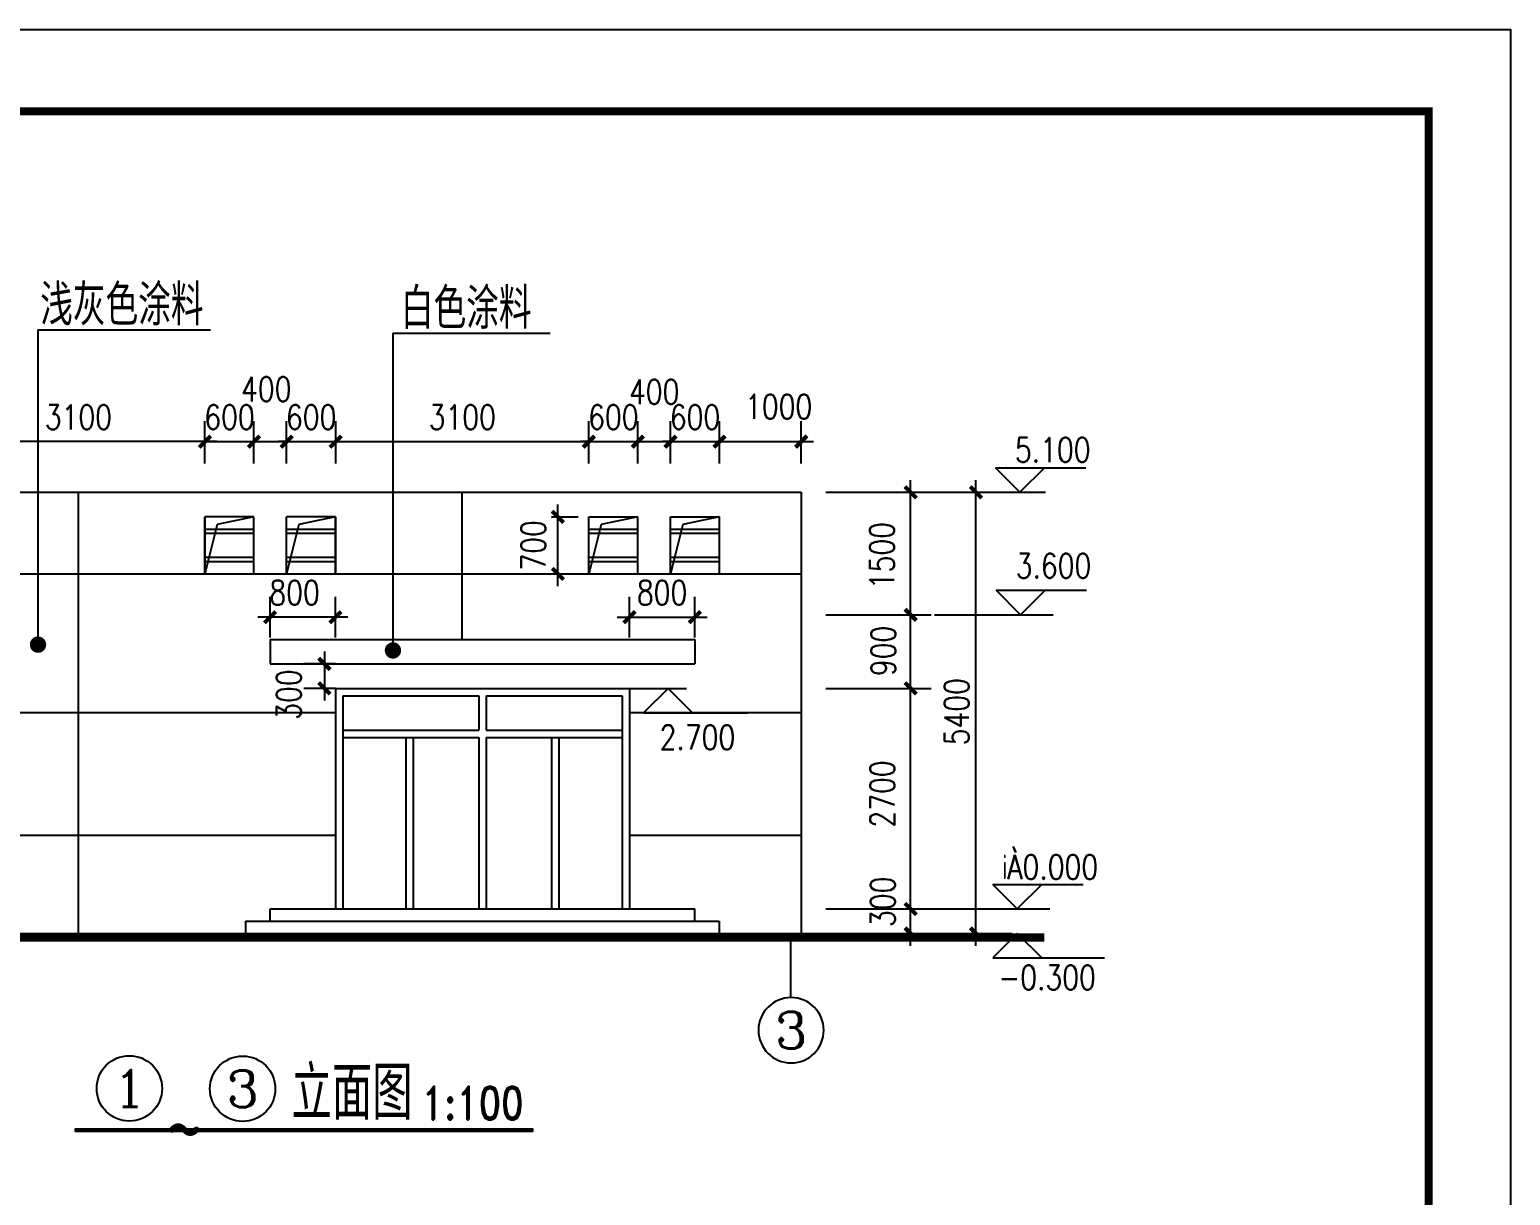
# Model space of a CAD drawing. Extents: x 575917 to 733065, y -270021 to -228021.
# Drawn here: x 714935 to 733065, y -242290 to -228021 of the extents above; entities that cross this region are included whole.
import ezdxf
from ezdxf.enums import TextEntityAlignment as Align

# ---------------------------------------------------------------- set-up
doc = ezdxf.new("R2010")
doc.units = 0
doc.header["$LTSCALE"] = 1000
doc.header["$MEASUREMENT"] = 0
doc.layers.get('0').update_dxf_attribs({"linetype": 'CONTINUOUS'})
doc.layers.get('DEFPOINTS').update_dxf_attribs({"linetype": 'CONTINUOUS'})
for name, color, linetype in [('1', 3, 'CONTINUOUS'), ('AXIS', 3, 'CONTINUOUS'), ('AXIS_TEXT', 3, 'CONTINUOUS'), ('LEVL', 3, 'CONTINUOUS'), ('PUB_DIM', 3, 'CONTINUOUS'), ('PUB_TEXT', 7, 'CONTINUOUS'), ('PUB_TITLE', 4, 'CONTINUOUS'), ('PUB_WALL', 255, 'CONTINUOUS'), ('WALL', 151, 'CONTINUOUS'), ('WINDOW', 2, 'CONTINUOUS'), ('填充层', 8, 'CONTINUOUS')]:
    doc.layers.add(name, color=color, linetype=linetype)
doc.styles.add('-GBCBIGGBENOR', font='GBENOR.shx', dxfattribs={"bigfont": 'GBCBIG.shx'})
doc.styles.add('-HZTXTSIMPLEX', font='SIMPLEX.shx', dxfattribs={"bigfont": 'HZTXT.shx'})
doc.styles.add('_OCHINESE', font='simplex.shx', dxfattribs={"bigfont": 'OCHINESE.shx'})
doc.styles.add('CHINESE-3', font='romand.shx', dxfattribs={"width": 0.8, "bigfont": 'ochinese.shx'})
doc.styles.add('COMPLEX', font='COMPLEX.shx')
doc.styles.add('dim_font', font='SIMPLEX.shx', dxfattribs={"width": 0.8})
doc.dimstyles.new('DIMN', dxfattribs={"dimtxt": 300, "dimasz": 100, "dimexe": 250, "dimexo": 300, "dimgap": 0, "dimtad": 0, "dimdec": 0, "dimzin": 0, "dimdsep": 46, "dimtxsty": 'dim_font', "dimblk": 'ARCHTICK', "dimcen": 0.09, "dimdle": 150, "dimclrt": 7, "dimazin": 0, "dimtfac": 1, "dimtdec": 0, "dimtix": 1, "dimtmove": 2, "dimatfit": 3, "dimldrblk": 'ARCHTICK', "dimfxl": 1, "dimtvp": 1, "dimtolj": 1, "dimtzin": 0, "dimarcsym": 0})

# ---------------------------------------------------------------- blocks, each defined once
blk = doc.blocks.new('_archtick')
at = {"const_width": 0.5}
blk.add_lwpolyline([(-0.7, -0.7), (0.7, 0.7)], dxfattribs=at)
blk = doc.blocks.new('*D1467')
at = {"layer": 'DEFPOINTS', "color": 0, "transparency": 16777216}
for p in [(725182, -233684), (726522, -233684), (725182, -239084)]:
    blk.add_point(p, dxfattribs=at)
at = {"layer": 'PUB_DIM', "color": 0, "lineweight": -2, "transparency": 16777216}
for p, q in [((725482, -233684), (726772, -233684)), ((726522, -239234), (726522, -233534)), ((725482, -239084), (726772, -239084))]:
    blk.add_line(p, q, dxfattribs=at)
at = {"layer": 'PUB_DIM', "color": 0, "lineweight": -2, "transparency": 16777216, "xscale": 100, "yscale": 100, "zscale": 100}
for p, rotation in [((726522, -233684), 90), ((726522, -239084), 270)]:
    blk.add_blockref('_archtick', p, dxfattribs=dict(at, rotation=rotation))
at = {"layer": 'PUB_DIM', "color": 7, "transparency": 16777216, "insert": (726286, -236370), "char_height": 300, "attachment_point": 5, "rotation": 90, "style": 'dim_font'}
blk.add_mtext('\\A1;5400', dxfattribs=at)
blk = doc.blocks.new('_axiso')
blk.add_circle((0, 0), 0.5)
at = {"layer": 'AXIS_TEXT', "style": 'COMPLEX', "width": 1.041667}
blk.add_attdef('A', text='', height=0.56, dxfattribs=at).set_placement((-0.25, -0.28), (0.25, -0.28), align=Align.FIT)
blk = doc.blocks.new('*D1470')
at = {"layer": 'DEFPOINTS', "color": 0, "transparency": 16777216}
for p in [(718979, -235784), (718544, -236084), (718979, -236084)]:
    blk.add_point(p, dxfattribs=at)
at = {"layer": 'PUB_DIM', "color": 0, "lineweight": -2, "transparency": 16777216}
for p, q in [((718544, -235634), (718544, -236234)), ((718679, -235784), (718294, -235784)), ((718679, -236084), (718294, -236084))]:
    blk.add_line(p, q, dxfattribs=at)
at = {"layer": 'PUB_DIM', "color": 0, "lineweight": -2, "transparency": 16777216, "xscale": 100, "yscale": 100, "zscale": 100}
for p, rotation in [((718544, -235784), 90), ((718544, -236084), 270)]:
    blk.add_blockref('_archtick', p, dxfattribs=dict(at, rotation=rotation))
at = {"layer": 'PUB_DIM', "color": 7, "transparency": 16777216, "insert": (718108, -236160), "char_height": 300, "attachment_point": 5, "rotation": 90, "style": 'dim_font'}
blk.add_mtext('\\A1;300', dxfattribs=at)
blk = doc.blocks.new('*D1471')
at = {"layer": 'DEFPOINTS', "color": 0, "transparency": 16777216}
for p in [(724382, -236084), (725722, -236084), (724382, -238784)]:
    blk.add_point(p, dxfattribs=at)
at = {"layer": 'PUB_DIM', "color": 0, "lineweight": -2, "transparency": 16777216}
for p, q in [((725722, -238934), (725722, -235934)), ((724682, -236084), (725972, -236084)), ((724682, -238784), (725972, -238784))]:
    blk.add_line(p, q, dxfattribs=at)
at = {"layer": 'PUB_DIM', "color": 0, "lineweight": -2, "transparency": 16777216, "xscale": 100, "yscale": 100, "zscale": 100}
for p, rotation in [((725722, -236084), 90), ((725722, -238784), 270)]:
    blk.add_blockref('_archtick', p, dxfattribs=dict(at, rotation=rotation))
at = {"layer": 'PUB_DIM', "color": 7, "transparency": 16777216, "insert": (725376, -237377), "char_height": 300, "attachment_point": 5, "rotation": 90, "style": 'dim_font'}
blk.add_mtext('\\A1;2700', dxfattribs=at)
blk = doc.blocks.new('*D1472')
at = {"layer": 'DEFPOINTS', "color": 0, "transparency": 16777216}
for p in [(724382, -238784), (725722, -238784), (724382, -239084)]:
    blk.add_point(p, dxfattribs=at)
at = {"layer": 'PUB_DIM', "color": 0, "lineweight": -2, "transparency": 16777216}
for p, q in [((725722, -239234), (725722, -238634)), ((724682, -238784), (725972, -238784)), ((724682, -239084), (725972, -239084))]:
    blk.add_line(p, q, dxfattribs=at)
at = {"layer": 'PUB_DIM', "color": 0, "lineweight": -2, "transparency": 16777216, "xscale": 100, "yscale": 100, "zscale": 100}
for p, rotation in [((725722, -238784), 90), ((725722, -239084), 270)]:
    blk.add_blockref('_archtick', p, dxfattribs=dict(at, rotation=rotation))
at = {"layer": 'PUB_DIM', "color": 7, "transparency": 16777216, "insert": (725382, -238696), "char_height": 300, "attachment_point": 5, "rotation": 90, "style": 'dim_font'}
blk.add_mtext('\\A1;300', dxfattribs=at)
blk = doc.blocks.new('*D1473')
at = {"layer": 'DEFPOINTS', "color": 0, "transparency": 16777216}
for p in [(724382, -233684), (725722, -233684), (724382, -235184)]:
    blk.add_point(p, dxfattribs=at)
at = {"layer": 'PUB_DIM', "color": 0, "lineweight": -2, "transparency": 16777216}
for p, q in [((724682, -233684), (725972, -233684)), ((725722, -235334), (725722, -233534)), ((724682, -235184), (725972, -235184))]:
    blk.add_line(p, q, dxfattribs=at)
at = {"layer": 'PUB_DIM', "color": 0, "lineweight": -2, "transparency": 16777216, "xscale": 100, "yscale": 100, "zscale": 100}
for p, rotation in [((725722, -233684), 90), ((725722, -235184), 270)]:
    blk.add_blockref('_archtick', p, dxfattribs=dict(at, rotation=rotation))
at = {"layer": 'PUB_DIM', "color": 7, "transparency": 16777216, "insert": (725372, -234459), "char_height": 300, "attachment_point": 5, "rotation": 90, "style": 'dim_font'}
blk.add_mtext('\\A1;1500', dxfattribs=at)
blk = doc.blocks.new('*D1474')
at = {"layer": 'DEFPOINTS', "color": 0, "transparency": 16777216}
for p in [(724382, -235184), (725722, -235184), (724382, -236084)]:
    blk.add_point(p, dxfattribs=at)
at = {"layer": 'PUB_DIM', "color": 0, "lineweight": -2, "transparency": 16777216}
for p, q in [((725722, -236234), (725722, -235034)), ((724682, -235184), (725972, -235184)), ((724682, -236084), (725972, -236084))]:
    blk.add_line(p, q, dxfattribs=at)
at = {"layer": 'PUB_DIM', "color": 0, "lineweight": -2, "transparency": 16777216, "xscale": 100, "yscale": 100, "zscale": 100}
for p, rotation in [((725722, -235184), 90), ((725722, -236084), 270)]:
    blk.add_blockref('_archtick', p, dxfattribs=dict(at, rotation=rotation))
at = {"layer": 'PUB_DIM', "color": 7, "transparency": 16777216, "insert": (725387, -235626), "char_height": 300, "attachment_point": 5, "rotation": 90, "style": 'dim_font'}
blk.add_mtext('\\A1;900', dxfattribs=at)
blk = doc.blocks.new('*D1424')
at = {"layer": 'DEFPOINTS', "color": 0, "transparency": 16777216}
for p in [(722382, -233064), (721782, -233631), (722382, -233631)]:
    blk.add_point(p, dxfattribs=at)
at = {"layer": 'PUB_DIM', "color": 0, "lineweight": -2, "transparency": 16777216}
for p, q in [((721782, -233331), (721782, -232814)), ((722382, -233331), (722382, -232814)), ((721782, -233064), (721682, -233064)), ((721782, -233064), (722382, -233064)), ((722382, -233064), (722482, -233064))]:
    blk.add_line(p, q, dxfattribs=at)
at = {"layer": 'PUB_DIM', "color": 0, "lineweight": -2, "transparency": 16777216, "xscale": 100, "yscale": 100, "zscale": 100}
blk.add_blockref('_archtick', (721782, -233064), dxfattribs=at)
at = {"layer": 'PUB_DIM', "color": 0, "lineweight": -2, "transparency": 16777216, "xscale": 100, "yscale": 100, "zscale": 100, "rotation": 180}
blk.add_blockref('_archtick', (722382, -233064), dxfattribs=at)
at = {"layer": 'PUB_DIM', "color": 7, "transparency": 16777216, "insert": (722082, -232764), "char_height": 300, "attachment_point": 5, "style": 'dim_font'}
blk.add_mtext('\\A1;600', dxfattribs=at)
blk = doc.blocks.new('*D1425')
at = {"layer": 'DEFPOINTS', "color": 0, "transparency": 16777216}
for p in [(722782, -233064), (722382, -233631), (722782, -233631)]:
    blk.add_point(p, dxfattribs=at)
at = {"layer": 'PUB_DIM', "color": 0, "lineweight": -2, "transparency": 16777216}
for p, q in [((722382, -233331), (722382, -232814)), ((722782, -233331), (722782, -232814)), ((722232, -233064), (722932, -233064))]:
    blk.add_line(p, q, dxfattribs=at)
at = {"layer": 'PUB_DIM', "color": 0, "lineweight": -2, "transparency": 16777216, "xscale": 100, "yscale": 100, "zscale": 100, "rotation": 180}
blk.add_blockref('_archtick', (722382, -233064), dxfattribs=at)
at = {"layer": 'PUB_DIM', "color": 0, "lineweight": -2, "transparency": 16777216, "xscale": 100, "yscale": 100, "zscale": 100}
blk.add_blockref('_archtick', (722782, -233064), dxfattribs=at)
at = {"layer": 'PUB_DIM', "color": 7, "transparency": 16777216, "insert": (722582, -232454), "char_height": 300, "attachment_point": 5, "style": 'dim_font'}
blk.add_mtext('\\A1;400', dxfattribs=at)
blk = doc.blocks.new('*D1426')
at = {"layer": 'DEFPOINTS', "color": 0, "transparency": 16777216}
for p in [(723382, -233064), (722782, -233631), (723382, -233631)]:
    blk.add_point(p, dxfattribs=at)
at = {"layer": 'PUB_DIM', "color": 0, "lineweight": -2, "transparency": 16777216}
for p, q in [((722782, -233331), (722782, -232814)), ((723382, -233331), (723382, -232814)), ((722782, -233064), (722682, -233064)), ((722782, -233064), (723382, -233064)), ((723382, -233064), (723482, -233064))]:
    blk.add_line(p, q, dxfattribs=at)
at = {"layer": 'PUB_DIM', "color": 0, "lineweight": -2, "transparency": 16777216, "xscale": 100, "yscale": 100, "zscale": 100}
blk.add_blockref('_archtick', (722782, -233064), dxfattribs=at)
at = {"layer": 'PUB_DIM', "color": 0, "lineweight": -2, "transparency": 16777216, "xscale": 100, "yscale": 100, "zscale": 100, "rotation": 180}
blk.add_blockref('_archtick', (723382, -233064), dxfattribs=at)
at = {"layer": 'PUB_DIM', "color": 7, "transparency": 16777216, "insert": (723082, -232764), "char_height": 300, "attachment_point": 5, "style": 'dim_font'}
blk.add_mtext('\\A1;600', dxfattribs=at)
blk = doc.blocks.new('*D1427')
at = {"layer": 'DEFPOINTS', "color": 0, "transparency": 16777216}
for p in [(724382, -233064), (723382, -233631), (724382, -233631)]:
    blk.add_point(p, dxfattribs=at)
at = {"layer": 'PUB_DIM', "color": 0, "lineweight": -2, "transparency": 16777216}
for p, q in [((723382, -233331), (723382, -232814)), ((724382, -233331), (724382, -232814)), ((723232, -233064), (724532, -233064))]:
    blk.add_line(p, q, dxfattribs=at)
at = {"layer": 'PUB_DIM', "color": 0, "lineweight": -2, "transparency": 16777216, "xscale": 100, "yscale": 100, "zscale": 100, "rotation": 180}
blk.add_blockref('_archtick', (723382, -233064), dxfattribs=at)
at = {"layer": 'PUB_DIM', "color": 0, "lineweight": -2, "transparency": 16777216, "xscale": 100, "yscale": 100, "zscale": 100}
blk.add_blockref('_archtick', (724382, -233064), dxfattribs=at)
at = {"layer": 'PUB_DIM', "color": 7, "transparency": 16777216, "insert": (724106, -232636), "char_height": 300, "attachment_point": 5, "style": 'dim_font'}
blk.add_mtext('\\A1;1000', dxfattribs=at)
blk = doc.blocks.new('*D1429')
at = {"layer": 'DEFPOINTS', "color": 0, "transparency": 16777216}
for p in [(721023, -233984), (721403, -233984), (721023, -234684)]:
    blk.add_point(p, dxfattribs=at)
at = {"layer": 'PUB_DIM', "color": 0, "lineweight": -2, "transparency": 16777216}
for p, q in [((721403, -234834), (721403, -233834)), ((721323, -233984), (721653, -233984)), ((721323, -234684), (721653, -234684))]:
    blk.add_line(p, q, dxfattribs=at)
at = {"layer": 'PUB_DIM', "color": 0, "lineweight": -2, "transparency": 16777216, "xscale": 100, "yscale": 100, "zscale": 100}
for p, rotation in [((721403, -233984), 90), ((721403, -234684), 270)]:
    blk.add_blockref('_archtick', p, dxfattribs=dict(at, rotation=rotation))
at = {"layer": 'PUB_DIM', "color": 7, "transparency": 16777216, "insert": (721103, -234334), "char_height": 300, "attachment_point": 5, "rotation": 90, "style": 'dim_font'}
blk.add_mtext('\\A1;700', dxfattribs=at)
blk = doc.blocks.new('*D1430')
at = {"layer": 'DEFPOINTS', "color": 0, "transparency": 16777216}
for p in [(717682, -233064), (717082, -233631), (717682, -233631)]:
    blk.add_point(p, dxfattribs=at)
at = {"layer": 'PUB_DIM', "color": 0, "lineweight": -2, "transparency": 16777216}
for p, q in [((717082, -233331), (717082, -232814)), ((717682, -233331), (717682, -232814)), ((717082, -233064), (716982, -233064)), ((717082, -233064), (717682, -233064)), ((717682, -233064), (717782, -233064))]:
    blk.add_line(p, q, dxfattribs=at)
at = {"layer": 'PUB_DIM', "color": 0, "lineweight": -2, "transparency": 16777216, "xscale": 100, "yscale": 100, "zscale": 100}
blk.add_blockref('_archtick', (717082, -233064), dxfattribs=at)
at = {"layer": 'PUB_DIM', "color": 0, "lineweight": -2, "transparency": 16777216, "xscale": 100, "yscale": 100, "zscale": 100, "rotation": 180}
blk.add_blockref('_archtick', (717682, -233064), dxfattribs=at)
at = {"layer": 'PUB_DIM', "color": 7, "transparency": 16777216, "insert": (717382, -232764), "char_height": 300, "attachment_point": 5, "style": 'dim_font'}
blk.add_mtext('\\A1;600', dxfattribs=at)
blk = doc.blocks.new('*D1431')
at = {"layer": 'DEFPOINTS', "color": 0, "transparency": 16777216}
for p in [(718082, -233064), (717682, -233631), (718082, -233631)]:
    blk.add_point(p, dxfattribs=at)
at = {"layer": 'PUB_DIM', "color": 0, "lineweight": -2, "transparency": 16777216}
for p, q in [((717682, -233331), (717682, -232814)), ((718082, -233331), (718082, -232814)), ((717532, -233064), (718232, -233064))]:
    blk.add_line(p, q, dxfattribs=at)
at = {"layer": 'PUB_DIM', "color": 0, "lineweight": -2, "transparency": 16777216, "xscale": 100, "yscale": 100, "zscale": 100, "rotation": 180}
blk.add_blockref('_archtick', (717682, -233064), dxfattribs=at)
at = {"layer": 'PUB_DIM', "color": 0, "lineweight": -2, "transparency": 16777216, "xscale": 100, "yscale": 100, "zscale": 100}
blk.add_blockref('_archtick', (718082, -233064), dxfattribs=at)
at = {"layer": 'PUB_DIM', "color": 7, "transparency": 16777216, "insert": (717832, -232421), "char_height": 300, "attachment_point": 5, "style": 'dim_font'}
blk.add_mtext('\\A1;400', dxfattribs=at)
blk = doc.blocks.new('*D1432')
at = {"layer": 'DEFPOINTS', "color": 0, "transparency": 16777216}
for p in [(718682, -233064), (718082, -233631), (718682, -233631)]:
    blk.add_point(p, dxfattribs=at)
at = {"layer": 'PUB_DIM', "color": 0, "lineweight": -2, "transparency": 16777216}
for p, q in [((718082, -233331), (718082, -232814)), ((718682, -233331), (718682, -232814)), ((718082, -233064), (717982, -233064)), ((718082, -233064), (718682, -233064)), ((718682, -233064), (718782, -233064))]:
    blk.add_line(p, q, dxfattribs=at)
at = {"layer": 'PUB_DIM', "color": 0, "lineweight": -2, "transparency": 16777216, "xscale": 100, "yscale": 100, "zscale": 100}
blk.add_blockref('_archtick', (718082, -233064), dxfattribs=at)
at = {"layer": 'PUB_DIM', "color": 0, "lineweight": -2, "transparency": 16777216, "xscale": 100, "yscale": 100, "zscale": 100, "rotation": 180}
blk.add_blockref('_archtick', (718682, -233064), dxfattribs=at)
at = {"layer": 'PUB_DIM', "color": 7, "transparency": 16777216, "insert": (718382, -232764), "char_height": 300, "attachment_point": 5, "style": 'dim_font'}
blk.add_mtext('\\A1;600', dxfattribs=at)
blk = doc.blocks.new('*D1433')
at = {"layer": 'DEFPOINTS', "color": 0, "transparency": 16777216}
for p in [(713982, -233064), (713982, -233631), (717082, -233631)]:
    blk.add_point(p, dxfattribs=at)
at = {"layer": 'PUB_DIM', "color": 0, "lineweight": -2, "transparency": 16777216}
for p, q in [((713982, -233331), (713982, -232814)), ((717082, -233331), (717082, -232814)), ((717232, -233064), (713832, -233064))]:
    blk.add_line(p, q, dxfattribs=at)
at = {"layer": 'PUB_DIM', "color": 0, "lineweight": -2, "transparency": 16777216, "xscale": 100, "yscale": 100, "zscale": 100, "rotation": 180}
blk.add_blockref('_archtick', (713982, -233064), dxfattribs=at)
at = {"layer": 'PUB_DIM', "color": 0, "lineweight": -2, "transparency": 16777216, "xscale": 100, "yscale": 100, "zscale": 100}
blk.add_blockref('_archtick', (717082, -233064), dxfattribs=at)
at = {"layer": 'PUB_DIM', "color": 7, "transparency": 16777216, "insert": (715532, -232764), "char_height": 300, "attachment_point": 5, "style": 'dim_font'}
blk.add_mtext('\\A1;3100', dxfattribs=at)
blk = doc.blocks.new('*D1434')
at = {"layer": 'DEFPOINTS', "color": 0, "transparency": 16777216}
for p in [(721782, -233064), (718682, -233631), (721782, -233614)]:
    blk.add_point(p, dxfattribs=at)
at = {"layer": 'PUB_DIM', "color": 0, "lineweight": -2, "transparency": 16777216}
for p, q in [((718682, -233331), (718682, -232814)), ((721782, -233314), (721782, -232814)), ((718532, -233064), (721932, -233064))]:
    blk.add_line(p, q, dxfattribs=at)
at = {"layer": 'PUB_DIM', "color": 0, "lineweight": -2, "transparency": 16777216, "xscale": 100, "yscale": 100, "zscale": 100, "rotation": 180}
blk.add_blockref('_archtick', (718682, -233064), dxfattribs=at)
at = {"layer": 'PUB_DIM', "color": 0, "lineweight": -2, "transparency": 16777216, "xscale": 100, "yscale": 100, "zscale": 100}
blk.add_blockref('_archtick', (721782, -233064), dxfattribs=at)
at = {"layer": 'PUB_DIM', "color": 7, "transparency": 16777216, "insert": (720232, -232764), "char_height": 300, "attachment_point": 5, "style": 'dim_font'}
blk.add_mtext('\\A1;3100', dxfattribs=at)
blk = doc.blocks.new('*D1436')
at = {"layer": 'DEFPOINTS', "color": 0, "transparency": 16777216}
for p in [(723079, -235213), (722279, -235760), (723079, -235760)]:
    blk.add_point(p, dxfattribs=at)
at = {"layer": 'PUB_DIM', "color": 0, "lineweight": -2, "transparency": 16777216}
for p, q in [((722279, -235460), (722279, -234963)), ((723079, -235460), (723079, -234963)), ((722129, -235213), (723229, -235213))]:
    blk.add_line(p, q, dxfattribs=at)
at = {"layer": 'PUB_DIM', "color": 0, "lineweight": -2, "transparency": 16777216, "xscale": 100, "yscale": 100, "zscale": 100, "rotation": 180}
blk.add_blockref('_archtick', (722279, -235213), dxfattribs=at)
at = {"layer": 'PUB_DIM', "color": 0, "lineweight": -2, "transparency": 16777216, "xscale": 100, "yscale": 100, "zscale": 100}
blk.add_blockref('_archtick', (723079, -235213), dxfattribs=at)
at = {"layer": 'PUB_DIM', "color": 7, "transparency": 16777216, "insert": (722679, -234913), "char_height": 300, "attachment_point": 5, "style": 'dim_font'}
blk.add_mtext('\\A1;800', dxfattribs=at)
blk = doc.blocks.new('*D1437')
at = {"layer": 'DEFPOINTS', "color": 0, "transparency": 16777216}
for p in [(717879, -235213), (717879, -235760), (718679, -235760)]:
    blk.add_point(p, dxfattribs=at)
at = {"layer": 'PUB_DIM', "color": 0, "lineweight": -2, "transparency": 16777216}
for p, q in [((717879, -235460), (717879, -234963)), ((718679, -235460), (718679, -234963)), ((718829, -235213), (717729, -235213))]:
    blk.add_line(p, q, dxfattribs=at)
at = {"layer": 'PUB_DIM', "color": 0, "lineweight": -2, "transparency": 16777216, "xscale": 100, "yscale": 100, "zscale": 100, "rotation": 180}
blk.add_blockref('_archtick', (717879, -235213), dxfattribs=at)
at = {"layer": 'PUB_DIM', "color": 0, "lineweight": -2, "transparency": 16777216, "xscale": 100, "yscale": 100, "zscale": 100}
blk.add_blockref('_archtick', (718679, -235213), dxfattribs=at)
at = {"layer": 'PUB_DIM', "color": 7, "transparency": 16777216, "insert": (718179, -234913), "char_height": 300, "attachment_point": 5, "style": 'dim_font'}
blk.add_mtext('\\A1;800', dxfattribs=at)

msp = doc.modelspace()

# ---------------------------------------------------------------- linework, layer by layer
for p, q in [((717081.7, -234684), (717081.7, -233984)), ((717681.7, -233984), (717081.7, -233984)), ((717081.7, -234684), (717081.7, -233984)), ((717081.7, -233984), (717081.7, -234684)), ((717681.7, -234684), (717681.7, -233984)), ((718081.7, -234684), (718081.7, -233984)), ((718681.7, -233984), (718081.7, -233984)), ((718681.7, -234684), (718681.7, -233984)), ((718681.7, -233984), (718681.7, -234684)), ((718681.7, -234684), (718681.7, -233984)), ((721781.7, -233984), (722381.7, -233984)), ((721781.7, -234684), (721781.7, -233984)), ((722381.7, -234684), (722381.7, -233984)), ((722781.7, -233984), (723381.7, -233984)), ((722781.7, -234684), (722781.7, -233984)), ((723381.7, -234684), (723381.7, -233984)), ((717081.7, -234134), (717681.7, -234134)), ((717081.7, -234184), (717681.7, -234184)), ((718081.7, -234134), (718681.7, -234134)), ((718081.7, -234184), (718681.7, -234184)), ((721781.7, -234134), (722381.7, -234134)), ((721781.7, -234184), (722381.7, -234184)), ((722781.7, -234134), (723381.7, -234134)), ((722781.7, -234184), (723381.7, -234184)), ((717681.7, -234484), (717081.7, -234484)), ((717681.7, -234534), (717081.7, -234534)), ((718681.7, -234484), (718081.7, -234484)), ((718681.7, -234534), (718081.7, -234534)), ((722381.7, -234484), (721781.7, -234484)), ((722381.7, -234534), (721781.7, -234534)), ((723381.7, -234484), (722781.7, -234484)), ((723381.7, -234534), (722781.7, -234534)), ((717081.7, -234684), (717681.7, -234684)), ((718081.7, -234684), (718681.7, -234684)), ((721781.7, -234684), (722381.7, -234684)), ((722781.7, -234684), (723381.7, -234684)), ((717878.5, -235484), (723078.5, -235484)), ((717878.5, -235484), (717878.5, -235784)), ((723078.5, -235484), (723078.5, -235784)), ((717878.5, -235784), (723078.5, -235784)), ((717578.5, -238934), (723378.5, -238934)), ((717578.5, -238934), (717578.5, -239134)), ((717878.5, -238784), (723078.5, -238784)), ((717878.5, -238934), (717878.5, -238784)), ((723078.5, -238934), (723078.5, -238784)), ((723378.5, -238934), (723378.5, -239134))]:
    msp.add_line(p, q)
at = {"const_width": 100}
for points in [[(714987.6, -235548.7, 1), (715087.6, -235548.7, 1)], [(719333.3, -235620, 1), (719433.3, -235620, 1)]]:
    msp.add_lwpolyline(points, format="xyb", close=True, dxfattribs=at)
msp.add_lwpolyline([(699135.4, -239134), (727357.8, -239134)], dxfattribs=at)
at = {"layer": 'AXIS'}
msp.add_line((724256.7, -239868.4), (724256.7, -239084), dxfattribs=at)
at = {"layer": 'LEVL'}
for p, q in [((727059.5, -233684), (726759.5, -233384)), ((726759.5, -233384), (727359.5, -233384)), ((727059.5, -233384), (727865.2, -233384)), ((727359.5, -233384), (727059.5, -233684)), ((725935.1, -233684), (727372.3, -233684)), ((727068.3, -235184), (726768.3, -234884)), ((726768.3, -234884), (727368.3, -234884)), ((727368.3, -234884), (727068.3, -235184)), ((727068.3, -234884), (727874, -234884)), ((726013.2, -235184), (727468.3, -235184)), ((722266.8, -236084), (722978, -236084)), ((722751.8, -236084), (722451.8, -236384)), ((723051.8, -236384), (722751.8, -236084)), ((722451.8, -236384), (723051.8, -236384)), ((722751.8, -236384), (723726.6, -236384)), ((727027.6, -238784), (726727.6, -238484)), ((726727.6, -238484), (727327.6, -238484)), ((727027.6, -238484), (727833.3, -238484)), ((727327.6, -238484), (727027.6, -238784)), ((725972.5, -238784), (727427.6, -238784)), ((727027.6, -239084), (726727.6, -239384)), ((727327.6, -239384), (727027.6, -239084)), ((726727.6, -239384), (727290.2, -239384)), ((726990.2, -239384), (728095.5, -239384))]:
    msp.add_line(p, q, dxfattribs=at)
at = {"layer": 'PUB_DIM'}
for p, q in [((715036.7, -231694.3), (717150, -231694.3)), ((715036.7, -231694.3), (715036.7, -235545.6)), ((719383.3, -231736.8), (721309.7, -231736.8)), ((719383.3, -231736.8), (719383.3, -235632.7))]:
    msp.add_line(p, q, dxfattribs=at)
at = {"layer": 'PUB_TITLE'}
msp.add_lwpolyline([(658765.4, -270021.2), (658765.4, -228021.2), (733065.4, -228021.2), (733065.4, -270021.2)], close=True, dxfattribs=at)
msp.add_lwpolyline([(658765.4, -270021.2), (658765.4, -228021.2), (733065.4, -228021.2), (733065.4, -270021.2)], close=True, dxfattribs=at)
at = {"layer": 'PUB_TITLE', "const_width": 100}
msp.add_lwpolyline([(661265.4, -269021.2), (732065.4, -269021.2), (732065.4, -229021.2), (661265.4, -229021.2)], close=True, dxfattribs=at)
msp.add_lwpolyline([(661265.4, -269021.2), (732065.4, -269021.2), (732065.4, -229021.2), (661265.4, -229021.2)], close=True, dxfattribs=at)
at = {"layer": 'PUB_WALL', "const_width": 50}
msp.add_lwpolyline([(721104.2, -241491.4), (715484.5, -241491.4)], dxfattribs=at)
at = {"layer": 'WALL'}
for p, q in [((711381.7, -233684), (724381.7, -233684)), ((724381.7, -233684), (724381.7, -239084)), ((700511.1, -239084), (726963.6, -239084)), ((721104.2, -241491.4), (715484.5, -241491.4))]:
    msp.add_line(p, q, dxfattribs=at)
at = {"layer": 'WINDOW'}
for p, q in [((718678.5, -236084), (718678.5, -238784)), ((718678.5, -236084), (722278.5, -236084)), ((718768.5, -236174), (720433.5, -236174)), ((718768.5, -236174), (718768.5, -238784)), ((720433.5, -236174), (720433.5, -236593.9)), ((720523.5, -236174), (720523.5, -236593.9)), ((720523.5, -236174), (722188.5, -236174)), ((722188.5, -236174), (722188.5, -238784)), ((722278.5, -236084), (722278.5, -238734)), ((722278.5, -236084), (722278.5, -238784)), ((718768.5, -236593.9), (720433.5, -236593.9)), ((720523.5, -236593.9), (722188.5, -236593.9)), ((718768.5, -236683.9), (720433.5, -236683.9)), ((719542, -236683.9), (719542, -238784)), ((719632, -236683.9), (719632, -238784)), ((720433.5, -236683.9), (720433.5, -238784)), ((720523.5, -236683.9), (720523.5, -238784)), ((720523.5, -236683.9), (722188.5, -236683.9)), ((721326.3, -236683.9), (721326.3, -238784)), ((721416.3, -236683.9), (721416.3, -238784)), ((718828.5, -238784), (721521.3, -238784)), ((721521.3, -238784), (722428.5, -238784))]:
    msp.add_line(p, q, dxfattribs=at)
at = {"layer": '填充层'}
for p, q in [((715531.7, -239134), (715531.7, -233684)), ((720231.7, -235484), (720231.7, -233684)), ((717681.7, -233984), (717232.5, -234077.9)), ((718681.7, -233984), (718232.5, -234077.9)), ((722381.7, -233984), (721932.5, -234077.9)), ((723381.7, -233984), (722932.5, -234077.9)), ((717232.5, -234077.9), (717081.7, -234684)), ((718232.5, -234077.9), (718081.7, -234684)), ((721932.5, -234077.9), (721781.7, -234684)), ((722932.5, -234077.9), (722781.7, -234684)), ((711381.7, -234684), (724381.7, -234684)), ((718678.5, -236384), (711381.7, -236384)), ((724381.7, -236384), (722278.5, -236384)), ((718678.5, -237884), (711381.7, -237884)), ((724381.7, -237884), (722278.5, -237884))]:
    msp.add_line(p, q, dxfattribs=at)

# ---------------------------------------------------------------- block references
at = {"layer": 'AXIS'}
ref = msp.add_blockref('_axiso', (724258.6, -240268.4), dxfattribs=dict(at, xscale=-800, yscale=800, zscale=800))
ref.add_attrib('A', '3', dxfattribs={"layer": 'AXIS_TEXT', "height": 448, "style": 'COMPLEX', "width": 1.339286}).set_placement((724058.6, -240492.4), (724458.6, -240492.4), align=Align.FIT)
ref = msp.add_blockref('_axiso', (716155.8, -240980.6), dxfattribs=dict(at, xscale=800, yscale=800, zscale=800))
ref.add_attrib('A', '1', dxfattribs={"layer": 'AXIS_TEXT', "height": 448, "style": 'COMPLEX', "width": 2.083333}).set_placement((715955.8, -241204.6), (716355.8, -241204.6), align=Align.FIT)
ref = msp.add_blockref('_axiso', (717543.2, -240984.6), dxfattribs=dict(at, xscale=800, yscale=800, zscale=800))
ref.add_attrib('A', '3', dxfattribs={"layer": 'AXIS_TEXT', "height": 448, "style": 'COMPLEX', "width": 1.339286}).set_placement((717343.2, -241208.6), (717743.2, -241208.6), align=Align.FIT)

# ---------------------------------------------------------------- texts
at = {"layer": '1', "style": 'CHINESE-3', "width": 0.8}
msp.add_text('1:100', height=400, dxfattribs=at).set_placement((719734.3, -241359.7))
at = {"layer": 'LEVL', "color": 7, "char_height": 300, "attachment_point": 5, "style": 'dim_font'}
for s, insert in [('5.100', (727462.3, -233164.1)), ('3.600', (727471.2, -234584)), ('2.700', (723111.5, -236684)), ('¡À0.000', (727430.4, -238269.8)), ('-0.300', (727393, -239622))]:
    msp.add_mtext(s, dxfattribs=dict(at, insert=insert))
at = {"layer": 'PUB_TEXT', "width": 0.8}
for s, height, style, p in [('浅灰色涂料', 500, '-HZTXTSIMPLEX', (715064.4, -231641.3)), ('白色涂料', 500, '-HZTXTSIMPLEX', (719480.9, -231683.8)), ('立面图', 650, '_OCHINESE', (718141.1, -241362))]:
    msp.add_text(s, height=height, dxfattribs=dict(at, style=style)).set_placement(p)
at = {"layer": 'PUB_TEXT', "style": '-GBCBIGGBENOR'}
msp.add_text('~', height=800, dxfattribs=at).set_placement((716595.5, -241906.5))

# ---------------------------------------------------------------- dimensions: what is measured, and where the dimension line sits
at = {"layer": 'PUB_DIM'}
for base, p1, p2, picture, middle in [((718081.7, -233064.1), (717681.7, -233630.8), (718081.7, -233630.8), '*D1431', (717831.7, -232420.6)), ((722781.7, -233064.1), (722381.7, -233630.8), (722781.7, -233630.8), '*D1425', (722581.7, -232454)), ((724381.7, -233064.1), (723381.7, -233630.8), (724381.7, -233630.8), '*D1427', (724106.5, -232636.3))]:
    dim = msp.add_linear_dim(base=base, p1=p1, p2=p2, dimstyle='DIMN', dxfattribs=at)
    dim.commit()
    dim.dimension.update_dxf_attribs({"geometry": picture, "text_midpoint": middle, "dimtype": 160})
for base, p1, p2, angle, picture, middle in [((713981.7, -233064.1), (717081.7, -233630.8), (713981.7, -233630.8), 180, '*D1433', (715531.7, -232764.1)), ((721402.5, -233984), (721023.4, -234684), (721023.4, -233984), 90, '*D1429', (721102.5, -234334))]:
    dim = msp.add_linear_dim(base=base, p1=p1, p2=p2, angle=angle, dimstyle='DIMN', dxfattribs=at)
    dim.commit()
    dim.dimension.update_dxf_attribs({"geometry": picture, "text_midpoint": middle})
for base, p1, p2, picture, middle in [((717681.7, -233064.1), (717081.7, -233630.8), (717681.7, -233630.8), '*D1430', (717381.7, -232764.1)), ((718681.7, -233064.1), (718081.7, -233630.8), (718681.7, -233630.8), '*D1432', (718381.7, -232764.1)), ((721781.7, -233064.1), (718681.7, -233630.8), (721781.7, -233614), '*D1434', (720231.7, -232764.1)), ((722381.7, -233064.1), (721781.7, -233630.8), (722381.7, -233630.8), '*D1424', (722081.7, -232764.1)), ((723381.7, -233064.1), (722781.7, -233630.8), (723381.7, -233630.8), '*D1426', (723081.7, -232764.1)), ((723078.5, -235212.8), (722278.5, -235760.1), (723078.5, -235760.1), '*D1436', (722678.5, -234912.8))]:
    dim = msp.add_linear_dim(base=base, p1=p1, p2=p2, dimstyle='DIMN', dxfattribs=at)
    dim.commit()
    dim.dimension.update_dxf_attribs({"geometry": picture, "text_midpoint": middle})
for base, p1, p2, angle, picture, middle in [((725722.5, -233684), (724381.7, -235184), (724381.7, -233684), 90, '*D1473', (725372.2, -234458.9)), ((726522.5, -233684), (725181.7, -239084), (725181.7, -233684), 90, '*D1467', (726285.8, -236370.2)), ((717878.5, -235212.8), (718678.5, -235760.1), (717878.5, -235760.1), 180, '*D1437', (718178.5, -234912.8)), ((725722.5, -235184), (724381.7, -236084), (724381.7, -235184), 90, '*D1474', (725387.4, -235625.6)), ((718544, -236084), (718978.5, -235784), (718978.5, -236084), 270, '*D1470', (718108.2, -236160.1)), ((725722.5, -236084), (724381.7, -238784), (724381.7, -236084), 90, '*D1471', (725375.8, -237377.5)), ((725722.5, -238784), (724381.7, -239084), (724381.7, -238784), 90, '*D1472', (725382.1, -238696))]:
    dim = msp.add_linear_dim(base=base, p1=p1, p2=p2, angle=angle, dimstyle='DIMN', dxfattribs=at)
    dim.commit()
    dim.dimension.update_dxf_attribs({"geometry": picture, "text_midpoint": middle, "dimtype": 160})

doc.saveas('drawing.dxf')
